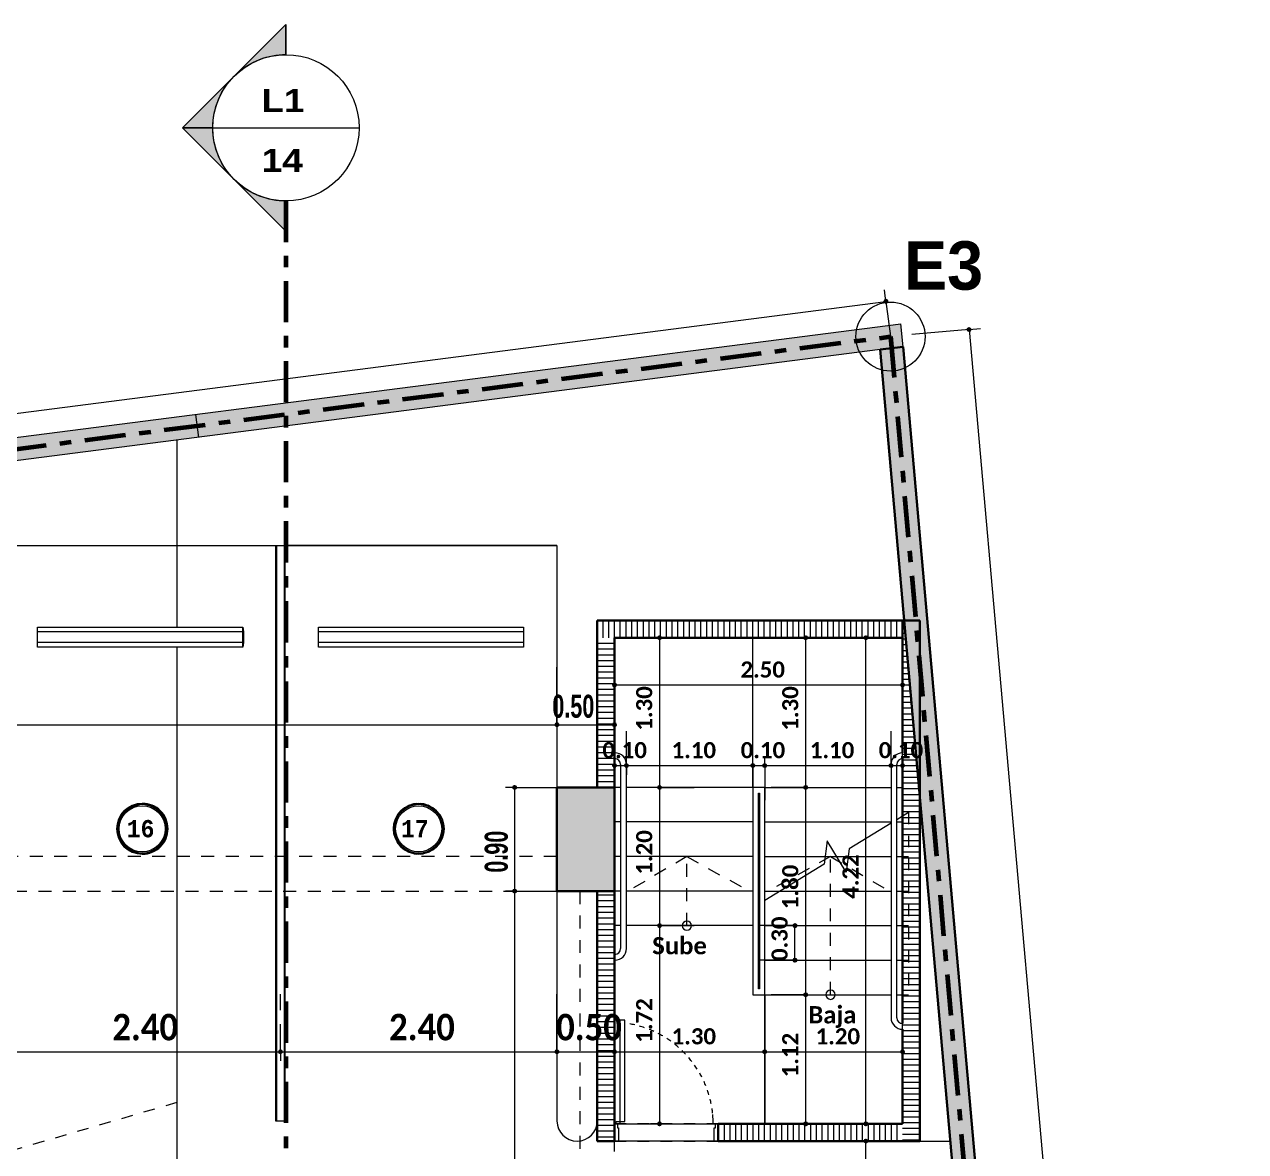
# Model space of a CAD drawing. Header units: metres. Extents: x -144 to 1000, y -717 to 29.
# Drawn here: x 328.67 to 339.27, y -551.54 to -541.75 of the extents above; entities that cross this region are included whole.
import ezdxf

# ---------------------------------------------------------------- set-up
doc = ezdxf.new("R2010")
doc.units = ezdxf.units.M
for name, pattern in [('Basculante', [0.11625, 0.075, -0.04125]), ('basculante modificado', [0.18, 0.1125, -0.0675]), ('Dash Dot 3_16_', [0.595313, 0.357187, -0.119063, 0, -0.119063]), ('Derribado', [0.36, 0.24, -0.12]), ('Trazo', [0.45, 0.225, -0.225])]:
    doc.linetypes.add(name, pattern=pattern)
doc.layers.get('0').update_dxf_attribs({"color": 1})
for name, color, linetype, lineweight in [('A-ANNO-DIMS', 1, 'Continuous', 9), ('A-DETL', 1, 'Continuous', 9), ('A-DETL-GENF', 1, 'Continuous', 9), ('A-DETL-THIN', 1, 'Continuous', 9), ('A-DOOR', 1, 'Continuous', 9), ('A-DOOR-FRAM', 1, 'Continuous', 9), ('A-DOOR-HDLN', 1, 'Trazo', 20), ('A-FLOR', 2, 'Continuous', 9), ('A-WALL', 4, 'Continuous', 9), ('C-PRKG', 2, 'Continuous', 9), ('G-ANNO-SYMB', 1, 'Continuous', 9), ('G-ANNO-TEXT', 2, 'Continuous', 9), ('S-COLS', 7, 'Continuous', 9), ('S-STRS', 1, 'Continuous', 9), ('S-STRS-MBND', 1, 'Basculante', 9)]:
    doc.layers.add(name, color=color, linetype=linetype, lineweight=lineweight)
doc.layers.add('A-WALL-PATT', color=7, linetype='Continuous', lineweight=35, true_color=0x9c9c9c)
doc.styles.add('Arial Black', font='', dxfattribs={"height": 0.15})
doc.styles.add('Britannic Bold_B_1', font='', dxfattribs={"width": 0.7, "height": 0.4})
doc.styles.add('Britannic Bold_B_3', font='', dxfattribs={"width": 0.7})
doc.styles.add('Calibri_B_4', font='calibrib.ttf', dxfattribs={"height": 0.1125})
doc.styles.add('Calibri_B_5', font='calibrib.ttf', dxfattribs={"height": 0.66})
doc.styles.add('Calibri_B_6', font='calibrib.ttf', dxfattribs={"width": 0.9})
doc.styles.add('Courier New_B', font='courbd.ttf', dxfattribs={"height": 0.1125})
doc.styles.get('Arial Black').set_extended_font_data('Arial Black')
doc.styles.get('Britannic Bold_B_1').set_extended_font_data('Britannic Bold', bold=True)
doc.styles.get('Britannic Bold_B_3').set_extended_font_data('Britannic Bold', bold=True)

# ---------------------------------------------------------------- blocks, each defined once
blk = doc.blocks.new('R')
at = {"layer": 'A-ANNO-DIMS', "lineweight": 25, "true_color": 0x0000ff}
h = blk.add_hatch(color=5, dxfattribs=at)
edge = h.paths.add_edge_path()
edge.add_arc((329.924, -481.188), 0.015, 0, 360)
h = blk.add_hatch(color=5, dxfattribs=at)
edge = h.paths.add_edge_path()
edge.add_arc((330.645, -481.433), 0.015, 0, 360)
at = {"layer": 'A-ANNO-DIMS', "lineweight": 25}
h = blk.add_hatch(color=256, dxfattribs=at)
edge = h.paths.add_edge_path()
edge.add_arc((327.959, -484.109), 0.015, 0, 360)
h = blk.add_hatch(color=256, dxfattribs=at)
edge = h.paths.add_edge_path()
edge.add_arc((329.227, -484.109), 0.015, 0, 360)
h = blk.add_hatch(color=256, dxfattribs=at)
edge = h.paths.add_edge_path()
edge.add_arc((329.75, -484.109), 0.015, 0, 360)
h = blk.add_hatch(color=256, dxfattribs=at)
edge = h.paths.add_edge_path()
edge.add_arc((327.568, -484.519), 0.015, 0, 360)
h = blk.add_hatch(color=256, dxfattribs=at)
edge = h.paths.add_edge_path()
edge.add_arc((330.068, -484.519), 0.015, 0, 360)
at = {"layer": 'A-ANNO-DIMS', "lineweight": 25, "true_color": 0x00592d}
h = blk.add_hatch(color=118, dxfattribs=at)
edge = h.paths.add_edge_path()
edge.add_arc((327.068, -484.864), 0.015, 0, 360)
h = blk.add_hatch(color=118, dxfattribs=at)
edge = h.paths.add_edge_path()
edge.add_arc((327.068, -484.864), 0.015, 0, 360)
h = blk.add_hatch(color=118, dxfattribs=at)
edge = h.paths.add_edge_path()
edge.add_arc((327.568, -484.864), 0.015, 0, 360)
at = {"layer": 'A-ANNO-DIMS', "lineweight": 25}
h = blk.add_hatch(color=256, dxfattribs=at)
edge = h.paths.add_edge_path()
edge.add_arc((327.568, -485.219), 0.015, 0, 360)
h = blk.add_hatch(color=256, dxfattribs=at)
edge = h.paths.add_edge_path()
edge.add_arc((327.671, -485.219), 0.015, 0, 360)
h = blk.add_hatch(color=256, dxfattribs=at)
edge = h.paths.add_edge_path()
edge.add_arc((327.671, -485.219), 0.015, 0, 360)
h = blk.add_hatch(color=256, dxfattribs=at)
edge = h.paths.add_edge_path()
edge.add_arc((328.768, -485.219), 0.015, 0, 360)
h = blk.add_hatch(color=256, dxfattribs=at)
edge = h.paths.add_edge_path()
edge.add_arc((328.768, -485.219), 0.015, 0, 360)
h = blk.add_hatch(color=256, dxfattribs=at)
edge = h.paths.add_edge_path()
edge.add_arc((328.871, -485.219), 0.015, 0, 360)
h = blk.add_hatch(color=256, dxfattribs=at)
edge = h.paths.add_edge_path()
edge.add_arc((328.871, -485.219), 0.015, 0, 360)
h = blk.add_hatch(color=256, dxfattribs=at)
edge = h.paths.add_edge_path()
edge.add_arc((329.968, -485.219), 0.015, 0, 360)
h = blk.add_hatch(color=256, dxfattribs=at)
edge = h.paths.add_edge_path()
edge.add_arc((329.968, -485.219), 0.015, 0, 360)
h = blk.add_hatch(color=256, dxfattribs=at)
edge = h.paths.add_edge_path()
edge.add_arc((330.068, -485.219), 0.015, 0, 360)
at = {"layer": 'A-ANNO-DIMS', "lineweight": 25, "true_color": 0x00592d}
h = blk.add_hatch(color=118, dxfattribs=at)
edge = h.paths.add_edge_path()
edge.add_arc((326.701, -485.409), 0.015, 0, 360)
at = {"layer": 'A-ANNO-DIMS', "lineweight": 25}
h = blk.add_hatch(color=256, dxfattribs=at)
edge = h.paths.add_edge_path()
edge.add_arc((327.959, -485.409), 0.015, 0, 360)
h = blk.add_hatch(color=256, dxfattribs=at)
edge = h.paths.add_edge_path()
edge.add_arc((327.959, -485.409), 0.015, 0, 360)
h = blk.add_hatch(color=256, dxfattribs=at)
edge = h.paths.add_edge_path()
edge.add_arc((329.227, -485.409), 0.015, 0, 360)
h = blk.add_hatch(color=256, dxfattribs=at)
edge = h.paths.add_edge_path()
edge.add_arc((329.227, -485.409), 0.015, 0, 360)
at = {"layer": 'A-ANNO-DIMS', "lineweight": 25, "true_color": 0x00592d}
h = blk.add_hatch(color=118, dxfattribs=at)
edge = h.paths.add_edge_path()
edge.add_arc((326.701, -486.309), 0.015, 0, 360)
h = blk.add_hatch(color=118, dxfattribs=at)
edge = h.paths.add_edge_path()
edge.add_arc((326.701, -486.309), 0.015, 0, 360)
at = {"layer": 'A-ANNO-DIMS', "lineweight": 25}
h = blk.add_hatch(color=256, dxfattribs=at)
edge = h.paths.add_edge_path()
edge.add_arc((327.959, -486.609), 0.015, 0, 360)
h = blk.add_hatch(color=256, dxfattribs=at)
edge = h.paths.add_edge_path()
edge.add_arc((327.959, -486.609), 0.015, 0, 360)
h = blk.add_hatch(color=256, dxfattribs=at)
edge = h.paths.add_edge_path()
edge.add_arc((329.134, -486.609), 0.015, 0, 360)
h = blk.add_hatch(color=256, dxfattribs=at)
edge = h.paths.add_edge_path()
edge.add_arc((329.134, -486.909), 0.015, 0, 360)
h = blk.add_hatch(color=256, dxfattribs=at)
edge = h.paths.add_edge_path()
edge.add_arc((329.227, -487.209), 0.015, 0, 360)
h = blk.add_hatch(color=256, dxfattribs=at)
edge = h.paths.add_edge_path()
edge.add_arc((329.227, -487.209), 0.015, 0, 360)
at = {"layer": 'A-ANNO-DIMS', "lineweight": 25, "true_color": 0x004080}
h = blk.add_hatch(color=156, dxfattribs=at)
edge = h.paths.add_edge_path()
edge.add_arc((324.668, -487.704), 0.015, 0, 360)
h = blk.add_hatch(color=156, dxfattribs=at)
edge = h.paths.add_edge_path()
edge.add_arc((324.668, -487.704), 0.015, 0, 360)
h = blk.add_hatch(color=156, dxfattribs=at)
edge = h.paths.add_edge_path()
edge.add_arc((327.068, -487.704), 0.015, 0, 360)
h = blk.add_hatch(color=156, dxfattribs=at)
edge = h.paths.add_edge_path()
edge.add_arc((327.068, -487.704), 0.015, 0, 360)
h = blk.add_hatch(color=156, dxfattribs=at)
edge = h.paths.add_edge_path()
edge.add_arc((327.568, -487.704), 0.015, 0, 360)
at = {"layer": 'A-ANNO-DIMS', "lineweight": 25}
h = blk.add_hatch(color=256, dxfattribs=at)
edge = h.paths.add_edge_path()
edge.add_arc((327.568, -487.704), 0.015, 0, 360)
h = blk.add_hatch(color=256, dxfattribs=at)
edge = h.paths.add_edge_path()
edge.add_arc((328.871, -487.704), 0.015, 0, 360)
h = blk.add_hatch(color=256, dxfattribs=at)
edge = h.paths.add_edge_path()
edge.add_arc((328.871, -487.704), 0.015, 0, 360)
h = blk.add_hatch(color=256, dxfattribs=at)
edge = h.paths.add_edge_path()
edge.add_arc((330.068, -487.704), 0.015, 0, 360)
h = blk.add_hatch(color=256, dxfattribs=at)
edge = h.paths.add_edge_path()
edge.add_arc((327.959, -488.33), 0.015, 0, 360)
h = blk.add_hatch(color=256, dxfattribs=at)
edge = h.paths.add_edge_path()
edge.add_arc((329.227, -488.33), 0.015, 0, 360)
h = blk.add_hatch(color=256, dxfattribs=at)
edge = h.paths.add_edge_path()
edge.add_arc((329.75, -488.33), 0.015, 0, 360)
at = {"layer": 'A-ANNO-DIMS', "lineweight": 25, "true_color": 0x004080}
h = blk.add_hatch(color=156, dxfattribs=at)
edge = h.paths.add_edge_path()
edge.add_arc((329.75, -488.48), 0.015, 0, 360)
at = {"layer": 'A-WALL', "true_color": 0x808080}
for points in [[(323.957, -482.369), (330.072, -481.582), (330.054, -481.383), (323.932, -482.17)], [(317.835, -483.157), (323.957, -482.369), (323.932, -482.17), (317.81, -482.958)]]:
    blk.add_hatch(color=8, dxfattribs=at).paths.add_polyline_path(points)
at = {"layer": 'A-WALL-PATT', "true_color": 0x747474}
blk.add_hatch(color=8, dxfattribs=at).paths.add_polyline_path([(330.709, -491.031), (330.908, -491.014), (330.072, -481.582), (329.873, -481.607), (330.645, -490.316)])
at = {"layer": 'G-ANNO-SYMB', "extrusion": (0, 0, -1)}
h = blk.add_hatch(color=256, dxfattribs=at)
edge = h.paths.add_edge_path()
edge.add_arc((-324.716, -479.681), 0.636, 47.9216, 90)
edge.add_line((-324.716, -479.045), (-324.716, -478.783))
edge.add_line((-324.716, -478.783), (-324.29, -479.209))
h = blk.add_hatch(color=256, dxfattribs=at)
edge = h.paths.add_edge_path()
edge.add_line((-324.267, -479.232), (-323.818, -479.681))
edge.add_line((-323.818, -479.681), (-324.081, -479.681))
edge.add_arc((-324.716, -479.681), 0.635, 0, 45)
h = blk.add_hatch(color=256, dxfattribs=at)
edge = h.paths.add_edge_path()
edge.add_arc((-324.716, -479.681), 0.635, -45, 0)
edge.add_line((-324.081, -479.681), (-323.818, -479.681))
edge.add_line((-323.818, -479.681), (-324.267, -480.13))
h = blk.add_hatch(color=256, dxfattribs=at)
edge = h.paths.add_edge_path()
edge.add_line((-324.29, -480.153), (-324.716, -480.579))
edge.add_line((-324.716, -480.579), (-324.716, -480.317))
edge.add_arc((-324.716, -479.681), 0.636, -90, -47.9216)
at = {"layer": 'S-COLS', "true_color": 0x5b5b5b}
h = blk.add_hatch(color=251, dxfattribs=at)
h.paths.add_polyline_path([(327.568, -505.159), (327.568, -504.259), (327.068, -504.259), (327.068, -505.159)])
h.paths.add_polyline_path([(327.168, -497.459), (327.568, -497.458), (327.568, -496.759), (327.168, -496.759), (327.168, -497.458)])
h.paths.add_polyline_path([(313.168, -497.459), (313.371, -497.458), (313.371, -494.309), (313.168, -494.309), (313.168, -497.459)])
h.paths.add_polyline_path([(309.768, -497.459), (309.768, -496.759), (309.268, -496.759), (309.268, -497.459)])
h.paths.add_polyline_path([(309.768, -495.009), (309.768, -494.308), (309.268, -494.308), (309.268, -495.009)])
h.paths.add_polyline_path([(327.168, -495.009), (327.568, -495.009), (327.568, -494.308), (327.168, -494.308)])
h.paths.add_polyline_path([(327.568, -486.309), (327.568, -485.409), (327.068, -485.409), (327.068, -486.309), (327.498, -486.309)])
h.paths.add_polyline_path([(317.468, -486.309), (317.468, -485.409), (316.968, -485.409), (316.968, -486.309), (317.33, -486.309)])
h.paths.add_polyline_path([(310.368, -485.709), (310.368, -485.209), (309.468, -485.209), (309.468, -485.709)])
at = {"layer": 'A-ANNO-DIMS', "color": 5, "true_color": 0x0000ff}
for p, q in [((329.924, -481.188), (329.911, -481.089)), ((308.448, -483.952), (329.924, -481.188)), ((329.924, -481.188), (329.988, -481.684)), ((330.645, -481.433), (330.147, -481.477)), ((330.645, -481.433), (330.744, -481.424)), ((330.645, -481.433), (333.045, -508.507))]:
    blk.add_line(p, q, dxfattribs=at)
at = {"layer": 'A-ANNO-DIMS'}
for p, q in [((327.959, -484.109), (327.879, -484.109)), ((327.959, -484.109), (327.959, -485.409)), ((327.959, -484.109), (328.259, -484.109)), ((329.227, -484.109), (328.927, -484.109)), ((329.227, -485.409), (329.227, -484.109)), ((329.227, -484.109), (329.307, -484.109)), ((329.75, -484.109), (329.45, -484.109)), ((329.75, -488.33), (329.75, -484.109)), ((329.75, -484.109), (329.83, -484.109)), ((327.568, -484.519), (327.568, -484.219)), ((330.068, -484.519), (330.068, -484.219)), ((327.568, -484.519), (330.068, -484.519)), ((327.568, -484.519), (327.568, -484.599)), ((330.068, -484.519), (330.068, -484.599)), ((327.568, -485.219), (327.568, -484.919)), ((327.671, -485.219), (327.671, -484.919)), ((327.671, -485.219), (327.671, -484.919)), ((329.968, -485.219), (329.968, -484.919)), ((329.968, -485.219), (329.968, -484.919)), ((330.068, -485.219), (330.068, -484.919)), ((327.568, -485.219), (327.671, -485.219)), ((327.568, -485.219), (327.568, -485.299)), ((327.671, -485.219), (327.671, -485.299)), ((327.671, -485.219), (328.768, -485.219)), ((327.671, -485.219), (327.671, -485.299)), ((328.768, -485.219), (328.768, -485.139)), ((328.768, -485.219), (328.768, -485.139)), ((328.768, -485.219), (328.768, -485.519)), ((328.768, -485.219), (328.871, -485.219)), ((328.768, -485.219), (328.768, -485.519)), ((328.871, -485.219), (328.871, -485.139)), ((328.871, -485.219), (328.871, -485.139)), ((328.871, -485.219), (328.871, -485.519)), ((328.871, -485.219), (329.968, -485.219)), ((328.871, -485.219), (328.871, -485.519)), ((329.968, -485.219), (329.968, -485.299)), ((329.968, -485.219), (330.068, -485.219)), ((329.968, -485.219), (329.968, -485.299)), ((330.068, -485.219), (330.068, -485.299)), ((327.959, -485.409), (327.879, -485.409)), ((327.959, -485.409), (327.879, -485.409)), ((327.959, -485.409), (328.259, -485.409)), ((327.959, -485.409), (327.959, -486.609)), ((327.959, -485.409), (328.259, -485.409)), ((329.227, -485.409), (328.927, -485.409)), ((329.227, -485.409), (328.927, -485.409)), ((329.227, -487.209), (329.227, -485.409)), ((329.227, -485.409), (329.307, -485.409)), ((329.227, -485.409), (329.307, -485.409)), ((327.959, -486.609), (327.879, -486.609)), ((327.959, -486.609), (327.879, -486.609)), ((327.959, -486.609), (328.259, -486.609)), ((327.959, -486.609), (327.959, -488.33)), ((327.959, -486.609), (328.259, -486.609)), ((329.134, -486.609), (328.834, -486.609)), ((329.134, -486.909), (329.134, -486.609)), ((329.134, -486.609), (329.214, -486.609)), ((329.134, -486.909), (328.834, -486.909)), ((329.134, -486.909), (329.214, -486.909)), ((329.227, -487.209), (328.927, -487.209)), ((329.227, -487.209), (328.927, -487.209)), ((329.227, -488.33), (329.227, -487.209)), ((329.227, -487.209), (329.307, -487.209)), ((329.227, -487.209), (329.307, -487.209)), ((327.568, -487.704), (327.568, -487.404)), ((328.871, -487.704), (328.871, -487.404)), ((328.871, -487.704), (328.871, -487.404)), ((330.068, -487.704), (330.068, -487.404)), ((327.568, -487.704), (328.871, -487.704)), ((327.568, -487.704), (327.568, -487.784)), ((328.871, -487.704), (328.871, -487.784)), ((328.871, -487.704), (330.068, -487.704)), ((328.871, -487.704), (328.871, -487.784)), ((330.068, -487.704), (330.068, -487.784)), ((327.959, -488.33), (327.879, -488.33)), ((327.959, -488.33), (328.259, -488.33)), ((329.227, -488.33), (328.927, -488.33)), ((329.227, -488.33), (329.307, -488.33)), ((329.75, -488.33), (329.45, -488.33)), ((329.75, -488.33), (329.83, -488.33))]:
    blk.add_line(p, q, dxfattribs=at)
at = {"layer": 'A-ANNO-DIMS', "color": 118, "true_color": 0x00592d}
for p, q in [((327.068, -484.864), (327.068, -484.364)), ((327.068, -484.864), (327.068, -484.364)), ((327.568, -484.864), (327.568, -484.784)), ((317.468, -484.864), (327.068, -484.864)), ((327.068, -484.864), (327.068, -484.944)), ((327.068, -484.864), (327.568, -484.864)), ((327.068, -484.864), (327.068, -484.944)), ((327.568, -484.864), (327.568, -485.364)), ((326.701, -485.409), (326.621, -485.409)), ((326.701, -485.409), (326.701, -486.309)), ((326.701, -485.409), (327.201, -485.409)), ((326.701, -486.309), (326.621, -486.309)), ((326.701, -486.309), (326.621, -486.309)), ((326.701, -486.309), (327.201, -486.309)), ((326.701, -486.309), (326.701, -494.308)), ((326.701, -486.309), (327.201, -486.309))]:
    blk.add_line(p, q, dxfattribs=at)
at = {"layer": 'A-ANNO-DIMS', "color": 156, "linetype": 'Derribado', "true_color": 0x004080}
blk.add_line((324.668, -487.704), (324.668, -487.204), dxfattribs=at)
blk.add_line((324.668, -487.704), (324.668, -487.204), dxfattribs=at)
at = {"layer": 'A-ANNO-DIMS', "color": 156, "true_color": 0x004080}
for p, q in [((327.068, -487.704), (327.068, -487.204)), ((327.068, -487.704), (327.068, -487.204)), ((327.568, -487.704), (327.568, -487.204)), ((322.265, -487.704), (324.668, -487.704)), ((324.668, -487.704), (324.668, -487.784)), ((324.668, -487.704), (327.068, -487.704)), ((324.668, -487.704), (324.668, -487.784)), ((327.068, -487.704), (327.068, -487.784)), ((327.068, -487.704), (327.568, -487.704)), ((327.068, -487.704), (327.068, -487.784)), ((327.568, -487.704), (327.568, -487.784)), ((329.75, -488.48), (329.25, -488.48)), ((329.75, -494.308), (329.75, -488.48)), ((329.75, -488.48), (329.83, -488.48))]:
    blk.add_line(p, q, dxfattribs=at)
at = {"layer": 'A-ANNO-DIMS', "color": 5, "lineweight": 25, "true_color": 0x0000ff}
for centre in [(329.924, -481.188), (330.645, -481.433)]:
    blk.add_circle(centre, 0.015, dxfattribs=at)
at = {"layer": 'A-ANNO-DIMS', "lineweight": 25}
for centre in [(327.959, -484.109), (329.227, -484.109), (329.75, -484.109), (327.568, -484.519), (330.068, -484.519), (327.568, -485.219), (327.671, -485.219), (327.671, -485.219), (328.768, -485.219), (328.768, -485.219), (328.871, -485.219), (328.871, -485.219), (329.968, -485.219), (329.968, -485.219), (330.068, -485.219), (327.959, -485.409), (327.959, -485.409), (329.227, -485.409), (329.227, -485.409), (327.959, -486.609), (327.959, -486.609), (329.134, -486.609), (329.134, -486.909), (329.227, -487.209), (329.227, -487.209), (327.568, -487.704), (328.871, -487.704), (328.871, -487.704), (330.068, -487.704), (327.959, -488.33), (329.227, -488.33), (329.75, -488.33)]:
    blk.add_circle(centre, 0.015, dxfattribs=at)
at = {"layer": 'A-ANNO-DIMS', "color": 118, "lineweight": 25, "true_color": 0x00592d}
for centre in [(327.068, -484.864), (327.068, -484.864), (327.568, -484.864), (326.701, -485.409), (326.701, -486.309), (326.701, -486.309)]:
    blk.add_circle(centre, 0.015, dxfattribs=at)
at = {"layer": 'A-ANNO-DIMS', "color": 156, "lineweight": 25, "true_color": 0x004080}
for centre in [(324.668, -487.704), (324.668, -487.704), (327.068, -487.704), (327.068, -487.704), (327.568, -487.704), (329.75, -488.48)]:
    blk.add_circle(centre, 0.015, dxfattribs=at)
at = {"layer": 'A-DETL', "color": 7, "linetype": 'Dash Dot 3_16_', "lineweight": 70}
for p, q in [((308.488, -484.257), (329.963, -481.494)), ((329.963, -481.494), (332.364, -508.567))]:
    blk.add_line(p, q, dxfattribs=at)
at = {"layer": 'A-DETL', "color": 7, "linetype": 'basculante modificado'}
for p, q in [((327.068, -486.009), (317.468, -486.009)), ((328.196, -486.009), (327.686, -486.309)), ((328.196, -486.609), (328.196, -486.009)), ((328.196, -486.009), (328.736, -486.309)), ((329.443, -486.009), (328.903, -486.309)), ((329.443, -487.209), (329.443, -486.009)), ((329.443, -486.009), (329.953, -486.309)), ((317.468, -486.309), (327.068, -486.309)), ((327.268, -486.309), (327.268, -494.308)), ((327.568, -494.308), (327.568, -486.309))]:
    blk.add_line(p, q, dxfattribs=at)
at = {"layer": 'A-DETL', "color": 9, "linetype": 'Basculante', "true_color": 0xc0c0c0}
blk.add_line((323.768, -488.146), (313.117, -491.248), dxfattribs=at)
at = {"layer": 'A-DETL-GENF', "linetype": 'Basculante'}
for p, q in [((327.568, -488.33), (327.568, -488.48)), ((328.468, -488.33), (327.568, -488.33)), ((328.468, -488.48), (328.468, -488.33)), ((327.568, -488.48), (328.468, -488.48))]:
    blk.add_line(p, q, dxfattribs=at)
at = {"layer": 'A-DETL-THIN'}
for p, q in [((329.873, -481.607), (316.662, -483.308)), ((330.082, -483.959), (329.873, -481.607)), ((317.468, -483.308), (327.068, -483.308)), ((327.068, -483.308), (327.068, -485.409)), ((327.418, -485.409), (327.418, -483.959)), ((327.418, -483.959), (330.082, -483.959)), ((327.571, -485.109), (327.571, -485.159)), ((330.068, -485.159), (330.068, -485.109)), ((327.621, -485.209), (327.621, -486.809)), ((327.671, -486.809), (327.671, -485.209)), ((329.968, -485.209), (329.968, -487.409)), ((330.018, -487.409), (330.018, -485.209)), ((327.068, -485.409), (327.418, -485.409)), ((328.871, -485.409), (328.768, -485.409)), ((328.768, -485.409), (328.768, -487.209)), ((328.871, -487.209), (328.871, -485.409)), ((328.817, -487.159), (328.817, -485.459)), ((328.817, -485.459), (328.826, -485.459)), ((328.826, -485.459), (328.826, -487.159)), ((330.218, -485.495), (330.218, -488.48)), ((330.483, -488.48), (330.218, -485.495)), ((327.418, -486.309), (327.068, -486.309)), ((327.068, -486.309), (327.068, -488.305)), ((327.418, -488.305), (327.418, -486.309)), ((327.571, -486.859), (327.571, -486.909)), ((328.768, -487.209), (328.871, -487.209)), ((328.826, -487.159), (328.817, -487.159)), ((330.068, -487.509), (330.068, -487.459)), ((330.218, -488.48), (330.483, -488.48))]:
    blk.add_line(p, q, dxfattribs=at)
blk.add_circle((329.963, -481.494), 0.3, dxfattribs=at)
for centre, radius, start, end in [((327.571, -485.209), 0.1, 0, 90), ((330.068, -485.209), 0.1, 90, 180), ((327.571, -485.209), 0.05, 0, 90), ((330.068, -485.209), 0.05, 90, 180), ((328.196, -486.609), 0.04, 0, 180), ((328.196, -486.609), 0.04, 180, 0), ((327.571, -486.809), 0.05, 270, 0), ((327.571, -486.809), 0.1, 270, 0), ((329.443, -487.209), 0.04, 90, 270), ((329.443, -487.209), 0.04, 270, 90), ((330.068, -487.409), 0.1, 180, 270), ((330.068, -487.409), 0.05, 180, 270), ((327.243, -488.305), 0.175, 180, 0)]:
    blk.add_arc(centre, radius, start, end, dxfattribs=at)
at = {"layer": 'A-DOOR', "lineweight": 15}
for p, q in [((327.658, -487.43), (327.618, -487.43)), ((327.618, -488.32), (327.618, -487.43)), ((327.658, -488.31), (327.658, -487.43)), ((327.568, -488.32), (327.583, -488.32)), ((327.583, -488.31), (327.658, -488.31)), ((327.583, -488.32), (327.583, -488.31))]:
    blk.add_line(p, q, dxfattribs=at)
at = {"layer": 'A-DOOR'}
blk.add_line((327.568, -488.33), (327.568, -488.48), dxfattribs=at)
for start, end in [(76.8489, 79.7418), (76.8489, 79.7418), (71.1143, 74.1684), (65.4451, 68.2717), (59.8378, 62.634), (54.2878, 57.0559), (48.7903, 51.5328), (43.3395, 46.0594), (37.9295, 40.6298), (32.5538, 35.2378), (27.2056, 29.8767), (21.8777, 24.5395), (16.5629, 19.2191), (11.2538, 13.9081), (5.9429, 8.5991), (0, 5.1398)]:
    blk.add_arc((327.543, -488.329), 0.881, start, end, dxfattribs=at)
at = {"layer": 'A-DOOR-FRAM'}
for p, q in [((327.568, -488.33), (327.593, -488.33)), ((327.593, -488.33), (327.593, -488.365)), ((327.593, -488.365), (327.603, -488.365)), ((327.603, -488.365), (327.603, -488.48)), ((328.433, -488.365), (328.443, -488.365)), ((328.433, -488.48), (328.433, -488.365)), ((328.443, -488.33), (328.468, -488.33)), ((328.443, -488.365), (328.443, -488.33)), ((327.603, -488.48), (327.568, -488.48)), ((328.468, -488.48), (328.433, -488.48))]:
    blk.add_line(p, q, dxfattribs=at)
at = {"layer": 'A-DOOR-HDLN'}
blk.add_line((328.468, -488.48), (328.468, -488.33), dxfattribs=at)
at = {"layer": 'A-FLOR'}
for p, q in [((323.768, -482.393), (323.768, -484.016)), ((323.768, -484.191), (323.768, -494.308)), ((328.826, -486.609), (328.817, -486.609)), ((328.871, -488.33), (328.871, -487.209))]:
    blk.add_line(p, q, dxfattribs=at)
at = {"layer": 'A-WALL'}
for p, q in [((317.81, -482.958), (330.054, -481.383)), ((330.072, -481.582), (330.054, -481.383)), ((329.873, -481.607), (317.835, -483.157)), ((323.932, -482.17), (323.957, -482.369)), ((327.593, -488.33), (328.443, -488.33)), ((328.433, -488.48), (327.603, -488.48))]:
    blk.add_line(p, q, dxfattribs=at)
at = {"layer": 'A-WALL', "lineweight": 35}
for p, q in [((330.072, -481.582), (329.873, -481.607)), ((330.709, -491.031), (329.873, -481.607)), ((330.072, -481.582), (330.908, -491.014)), ((330.218, -483.959), (327.418, -483.959)), ((327.418, -483.959), (327.418, -485.409)), ((330.068, -483.959), (330.068, -485.109)), ((330.218, -483.959), (330.218, -488.48)), ((330.068, -484.109), (327.568, -484.109)), ((327.568, -484.109), (327.568, -485.409)), ((330.068, -487.459), (330.068, -485.159)), ((327.418, -485.409), (327.568, -485.409)), ((327.418, -488.48), (327.418, -486.309)), ((327.418, -486.309), (327.568, -486.309)), ((327.568, -486.309), (327.568, -488.48)), ((330.068, -488.33), (330.068, -487.509)), ((328.468, -488.48), (328.468, -488.33)), ((330.068, -488.33), (328.468, -488.33)), ((327.418, -488.48), (327.568, -488.48)), ((328.468, -488.48), (330.218, -488.48))]:
    blk.add_line(p, q, dxfattribs=at)
at = {"layer": 'A-WALL-PATT', "color": 8, "lineweight": 5, "true_color": 0x727272}
for p, q in [((327.418, -484.109), (327.418, -483.959)), ((327.468, -484.109), (327.468, -483.959)), ((327.518, -484.109), (327.518, -483.959)), ((327.568, -484.109), (327.568, -483.959)), ((327.618, -484.109), (327.618, -483.959)), ((327.668, -484.109), (327.668, -483.959)), ((327.718, -484.109), (327.718, -483.959)), ((327.768, -484.109), (327.768, -483.959)), ((327.818, -484.109), (327.818, -483.959)), ((327.868, -484.109), (327.868, -483.959)), ((327.918, -484.109), (327.918, -483.959)), ((327.968, -484.109), (327.968, -483.959)), ((328.018, -484.109), (328.018, -483.959)), ((328.068, -484.109), (328.068, -483.959)), ((328.118, -484.109), (328.118, -483.959)), ((328.168, -484.109), (328.168, -483.959)), ((328.218, -484.109), (328.218, -483.959)), ((328.268, -484.109), (328.268, -483.959)), ((328.318, -484.109), (328.318, -483.959)), ((328.368, -484.109), (328.368, -483.959)), ((328.418, -484.109), (328.418, -483.959)), ((328.468, -484.109), (328.468, -483.959)), ((328.518, -484.109), (328.518, -483.959)), ((328.568, -484.109), (328.568, -483.959)), ((328.618, -484.109), (328.618, -483.959)), ((328.668, -484.109), (328.668, -483.959)), ((328.718, -484.109), (328.718, -483.959)), ((328.768, -484.109), (328.768, -483.959)), ((328.818, -484.109), (328.818, -483.959)), ((328.868, -484.109), (328.868, -483.959)), ((328.918, -484.109), (328.918, -483.959)), ((328.968, -484.109), (328.968, -483.959)), ((329.018, -484.109), (329.018, -483.959)), ((329.068, -484.109), (329.068, -483.959)), ((329.118, -484.109), (329.118, -483.959)), ((329.168, -484.109), (329.168, -483.959)), ((329.218, -484.109), (329.218, -483.959)), ((329.268, -484.109), (329.268, -483.959)), ((329.318, -484.109), (329.318, -483.959)), ((329.368, -484.109), (329.368, -483.959)), ((329.418, -484.109), (329.418, -483.959)), ((329.468, -484.109), (329.468, -483.959)), ((329.518, -484.109), (329.518, -483.959)), ((329.568, -484.109), (329.568, -483.959)), ((329.618, -484.109), (329.618, -483.959)), ((329.668, -484.109), (329.668, -483.959)), ((329.718, -484.109), (329.718, -483.959)), ((329.768, -484.109), (329.768, -483.959)), ((329.818, -484.109), (329.818, -483.959)), ((329.868, -484.109), (329.868, -483.959)), ((329.918, -484.109), (329.918, -483.959)), ((329.968, -484.109), (329.968, -483.959)), ((330.018, -484.109), (330.018, -483.959)), ((330.068, -483.969), (330.083, -483.969)), ((330.068, -484.019), (330.087, -484.019)), ((327.568, -484.159), (327.418, -484.159)), ((330.068, -484.069), (330.092, -484.069)), ((330.068, -484.119), (330.096, -484.119)), ((327.568, -484.209), (327.418, -484.209)), ((327.568, -484.259), (327.418, -484.259)), ((330.068, -484.169), (330.1, -484.169)), ((330.068, -484.219), (330.105, -484.219)), ((330.068, -484.269), (330.109, -484.269)), ((327.568, -484.309), (327.418, -484.309)), ((327.568, -484.359), (327.418, -484.359)), ((330.068, -484.319), (330.114, -484.319)), ((330.068, -484.369), (330.118, -484.369)), ((327.568, -484.409), (327.418, -484.409)), ((327.568, -484.459), (327.418, -484.459)), ((330.068, -484.419), (330.123, -484.419)), ((330.068, -484.469), (330.127, -484.469)), ((327.568, -484.509), (327.418, -484.509)), ((327.568, -484.559), (327.418, -484.559)), ((330.068, -484.519), (330.131, -484.519)), ((330.068, -484.569), (330.136, -484.569)), ((327.568, -484.609), (327.418, -484.609)), ((327.568, -484.659), (327.418, -484.659)), ((330.068, -484.619), (330.14, -484.619)), ((330.068, -484.669), (330.145, -484.669)), ((327.568, -484.709), (327.418, -484.709)), ((327.568, -484.759), (327.418, -484.759)), ((330.068, -484.719), (330.149, -484.719)), ((330.068, -484.769), (330.154, -484.769)), ((327.568, -484.809), (327.418, -484.809)), ((327.568, -484.859), (327.418, -484.859)), ((327.568, -484.909), (327.418, -484.909)), ((330.068, -484.819), (330.158, -484.819)), ((330.068, -484.869), (330.163, -484.869)), ((327.568, -484.959), (327.418, -484.959)), ((327.568, -485.009), (327.418, -485.009)), ((330.068, -484.919), (330.167, -484.919)), ((330.068, -484.969), (330.171, -484.969)), ((327.568, -485.059), (327.418, -485.059)), ((327.568, -485.109), (327.418, -485.109)), ((330.068, -485.019), (330.176, -485.019)), ((330.068, -485.069), (330.18, -485.069)), ((330.068, -485.119), (330.185, -485.119)), ((327.568, -485.159), (327.418, -485.159)), ((327.568, -485.209), (327.418, -485.209)), ((330.068, -485.169), (330.189, -485.169)), ((330.068, -485.219), (330.194, -485.219)), ((327.568, -485.259), (327.418, -485.259)), ((327.568, -485.309), (327.418, -485.309)), ((330.068, -485.269), (330.198, -485.269)), ((330.068, -485.319), (330.202, -485.319)), ((327.568, -485.359), (327.418, -485.359)), ((327.568, -485.409), (327.418, -485.409)), ((330.068, -485.369), (330.207, -485.369)), ((330.068, -485.419), (330.211, -485.419)), ((330.068, -485.469), (330.216, -485.469)), ((330.068, -485.519), (330.218, -485.519)), ((330.068, -485.569), (330.218, -485.569)), ((330.068, -485.619), (330.218, -485.619)), ((330.068, -485.669), (330.218, -485.669)), ((330.068, -485.719), (330.218, -485.719)), ((330.068, -485.769), (330.218, -485.769)), ((330.068, -485.819), (330.218, -485.819)), ((330.068, -485.869), (330.218, -485.869)), ((330.068, -485.919), (330.218, -485.919)), ((330.068, -485.969), (330.218, -485.969)), ((330.068, -486.019), (330.218, -486.019)), ((330.068, -486.069), (330.218, -486.069)), ((330.068, -486.119), (330.218, -486.119)), ((330.068, -486.169), (330.218, -486.169)), ((330.068, -486.219), (330.218, -486.219)), ((330.068, -486.269), (330.218, -486.269)), ((327.568, -486.345), (327.418, -486.345)), ((327.568, -486.395), (327.418, -486.395)), ((330.068, -486.319), (330.218, -486.319)), ((330.068, -486.369), (330.218, -486.369)), ((327.568, -486.445), (327.418, -486.445)), ((327.568, -486.495), (327.418, -486.495)), ((330.068, -486.419), (330.218, -486.419)), ((330.068, -486.469), (330.218, -486.469)), ((327.568, -486.545), (327.418, -486.545)), ((327.568, -486.595), (327.418, -486.595)), ((330.068, -486.519), (330.218, -486.519)), ((330.068, -486.569), (330.218, -486.569)), ((327.568, -486.645), (327.418, -486.645)), ((327.568, -486.695), (327.418, -486.695)), ((330.068, -486.619), (330.218, -486.619)), ((330.068, -486.669), (330.218, -486.669)), ((327.568, -486.745), (327.418, -486.745)), ((327.568, -486.795), (327.418, -486.795)), ((330.068, -486.719), (330.218, -486.719)), ((330.068, -486.769), (330.218, -486.769)), ((327.568, -486.845), (327.418, -486.845)), ((327.568, -486.895), (327.418, -486.895)), ((330.068, -486.819), (330.218, -486.819)), ((330.068, -486.869), (330.218, -486.869)), ((330.068, -486.919), (330.218, -486.919)), ((327.568, -486.945), (327.418, -486.945)), ((327.568, -486.995), (327.418, -486.995)), ((330.068, -486.969), (330.218, -486.969)), ((330.068, -487.019), (330.218, -487.019)), ((327.568, -487.045), (327.418, -487.045)), ((327.568, -487.095), (327.418, -487.095)), ((330.068, -487.069), (330.218, -487.069)), ((330.068, -487.119), (330.218, -487.119)), ((327.568, -487.145), (327.418, -487.145)), ((327.568, -487.195), (327.418, -487.195)), ((330.068, -487.169), (330.218, -487.169)), ((330.068, -487.219), (330.218, -487.219)), ((327.568, -487.245), (327.418, -487.245)), ((327.568, -487.295), (327.418, -487.295)), ((327.568, -487.345), (327.418, -487.345)), ((330.068, -487.269), (330.218, -487.269)), ((330.068, -487.319), (330.218, -487.319)), ((327.568, -487.395), (327.418, -487.395)), ((327.568, -487.445), (327.418, -487.445)), ((330.068, -487.369), (330.218, -487.369)), ((330.068, -487.419), (330.218, -487.419)), ((327.568, -487.495), (327.418, -487.495)), ((327.568, -487.545), (327.418, -487.545)), ((330.068, -487.469), (330.218, -487.469)), ((330.068, -487.519), (330.218, -487.519)), ((327.568, -487.595), (327.418, -487.595)), ((327.568, -487.645), (327.418, -487.645)), ((330.068, -487.569), (330.218, -487.569)), ((330.068, -487.619), (330.218, -487.619)), ((327.568, -487.695), (327.418, -487.695)), ((327.568, -487.745), (327.418, -487.745)), ((330.068, -487.669), (330.218, -487.669)), ((330.068, -487.719), (330.218, -487.719)), ((330.068, -487.769), (330.218, -487.769)), ((327.568, -487.795), (327.418, -487.795)), ((327.568, -487.845), (327.418, -487.845)), ((330.068, -487.819), (330.218, -487.819)), ((330.068, -487.869), (330.218, -487.869)), ((327.568, -487.895), (327.418, -487.895)), ((327.568, -487.945), (327.418, -487.945)), ((330.068, -487.919), (330.218, -487.919)), ((330.068, -487.969), (330.218, -487.969)), ((327.568, -487.995), (327.418, -487.995)), ((327.568, -488.045), (327.418, -488.045)), ((330.068, -488.019), (330.218, -488.019)), ((330.068, -488.069), (330.218, -488.069)), ((327.568, -488.095), (327.418, -488.095)), ((327.568, -488.145), (327.418, -488.145)), ((327.568, -488.195), (327.418, -488.195)), ((330.068, -488.119), (330.218, -488.119)), ((330.068, -488.169), (330.218, -488.169)), ((327.568, -488.245), (327.418, -488.245)), ((327.568, -488.295), (327.418, -488.295)), ((330.068, -488.219), (330.218, -488.219)), ((330.068, -488.269), (330.218, -488.269)), ((327.568, -488.345), (327.418, -488.345)), ((327.568, -488.395), (327.418, -488.395)), ((328.468, -488.33), (328.468, -488.48)), ((328.518, -488.33), (328.518, -488.48)), ((328.568, -488.33), (328.568, -488.48)), ((328.618, -488.33), (328.618, -488.48)), ((328.668, -488.33), (328.668, -488.48)), ((328.718, -488.33), (328.718, -488.48)), ((328.768, -488.33), (328.768, -488.48)), ((328.818, -488.33), (328.818, -488.48)), ((328.868, -488.33), (328.868, -488.48)), ((328.918, -488.33), (328.918, -488.48)), ((328.968, -488.33), (328.968, -488.48)), ((329.018, -488.33), (329.018, -488.48)), ((329.068, -488.33), (329.068, -488.48)), ((329.118, -488.33), (329.118, -488.48)), ((329.168, -488.33), (329.168, -488.48)), ((329.218, -488.33), (329.218, -488.48)), ((329.268, -488.33), (329.268, -488.48)), ((329.318, -488.33), (329.318, -488.48)), ((329.368, -488.33), (329.368, -488.48)), ((329.418, -488.33), (329.418, -488.48)), ((329.468, -488.33), (329.468, -488.48)), ((329.518, -488.33), (329.518, -488.48)), ((329.568, -488.33), (329.568, -488.48)), ((329.618, -488.33), (329.618, -488.48)), ((329.668, -488.33), (329.668, -488.48)), ((329.718, -488.33), (329.718, -488.48)), ((329.768, -488.33), (329.768, -488.48)), ((329.818, -488.33), (329.818, -488.48)), ((329.868, -488.33), (329.868, -488.48)), ((329.918, -488.33), (329.918, -488.48)), ((329.968, -488.33), (329.968, -488.48)), ((330.018, -488.33), (330.018, -488.48)), ((330.068, -488.319), (330.218, -488.319)), ((330.068, -488.369), (330.218, -488.369)), ((327.568, -488.445), (327.418, -488.445)), ((330.068, -488.419), (330.218, -488.419)), ((330.068, -488.469), (330.218, -488.469))]:
    blk.add_line(p, q, dxfattribs=at)
at = {"layer": 'C-PRKG', "lineweight": 15}
for p, q in [((322.296, -483.308), (324.629, -483.308)), ((322.296, -483.308), (324.629, -483.308)), ((327.068, -483.308), (324.707, -483.308)), ((327.068, -483.308), (324.707, -483.308))]:
    blk.add_line(p, q, dxfattribs=at)
at = {"layer": 'C-PRKG'}
for p, q in [((324.629, -483.308), (324.703, -483.308)), ((324.629, -488.308), (324.629, -483.308)), ((324.633, -483.308), (324.707, -483.308)), ((324.633, -483.308), (324.633, -488.308)), ((324.703, -488.308), (324.703, -483.308)), ((324.707, -483.308), (324.707, -488.308)), ((324.707, -483.308), (324.707, -488.308)), ((327.068, -483.308), (327.068, -485.409)), ((327.068, -483.308), (327.068, -485.409)), ((322.558, -484.059), (322.558, -484.016)), ((322.558, -484.016), (324.338, -484.016)), ((322.558, -484.149), (322.558, -484.059)), ((324.338, -484.059), (322.558, -484.059)), ((324.338, -484.016), (324.341, -484.016)), ((324.338, -484.016), (324.338, -484.059)), ((324.347, -484.059), (324.338, -484.059)), ((324.338, -484.059), (324.338, -484.149)), ((324.341, -484.016), (324.347, -484.059)), ((324.347, -484.059), (324.347, -484.149)), ((324.999, -484.059), (324.999, -484.016)), ((324.999, -484.016), (326.779, -484.016)), ((324.999, -484.149), (324.999, -484.059)), ((326.779, -484.059), (324.999, -484.059)), ((326.779, -484.016), (326.779, -484.059)), ((326.779, -484.059), (326.779, -484.149)), ((322.558, -484.191), (322.558, -484.149)), ((324.338, -484.149), (322.558, -484.149)), ((324.347, -484.149), (324.338, -484.149)), ((324.338, -484.149), (324.338, -484.191)), ((324.347, -484.149), (324.341, -484.191)), ((324.999, -484.191), (324.999, -484.149)), ((326.779, -484.149), (324.999, -484.149)), ((326.779, -484.149), (326.779, -484.191)), ((324.338, -484.191), (322.558, -484.191)), ((324.341, -484.191), (324.338, -484.191)), ((326.779, -484.191), (324.999, -484.191)), ((323.474, -485.548), (323.474, -485.548)), ((323.474, -485.988), (323.474, -485.988)), ((327.068, -486.309), (327.068, -488.308)), ((327.068, -486.309), (327.068, -488.308)), ((324.703, -488.308), (324.629, -488.308)), ((324.707, -488.308), (324.633, -488.308))]:
    blk.add_line(p, q, dxfattribs=at)
at = {"layer": 'C-PRKG', "lineweight": 15}
for centre in [(323.468, -485.768), (325.868, -485.768)]:
    blk.add_circle(centre, 0.22, dxfattribs=at)
at = {"layer": 'C-PRKG', "color": 252, "true_color": 0x959595}
for centre in [(323.468, -485.768), (325.868, -485.768), (325.868, -485.768)]:
    blk.add_circle(centre, 0.2, dxfattribs=at)
at = {"layer": 'C-PRKG'}
for centre, radius, start, end in [((323.468, -485.768), 0.22, 0, 180), ((323.468, -485.768), 0.21, 0, 180), ((325.868, -485.768), 0.22, 0, 180), ((325.868, -485.768), 0.21, 0, 180), ((323.468, -485.768), 0.22, 180, 0), ((323.468, -485.768), 0.21, 180, 0), ((325.868, -485.768), 0.22, 180, 0), ((325.868, -485.768), 0.21, 180, 0)]:
    blk.add_arc(centre, radius, start, end, dxfattribs=at)
at = {"layer": 'C-PRKG', "lineweight": 15}
for start, end in [(144.9204, 149.9843), (129.8976, 133.923), (112.2029, 115.0592), (95.1936, 100.121), (79.879, 84.8064), (64.9408, 67.7971), (46.077, 50.1024), (30.0157, 35.0796), (160.5084, 165.1252), (14.8748, 19.4916), (194.8748, 199.4916), (340.5084, 345.1252), (210.0157, 215.0796), (226.077, 230.1024), (244.9408, 247.7971), (292.2029, 295.0592), (309.8976, 313.923), (324.9204, 329.9843), (259.879, 264.8064), (275.1936, 280.121)]:
    blk.add_arc((325.868, -485.768), 0.22, start, end, dxfattribs=at)
at = {"layer": 'C-PRKG'}
for major_axis, start_param, end_param in [((0, 0.21), 0.12083, 1.570796), ((0, 0.22), 4.712389, 6.29748), ((0, 0.22), 0, 0.013173), ((0, 0.21), 1.570796, 3.020762), ((0, 0.22), 3.127298, 4.712389), ((0, 0.22), 3.128419, 3.141593)]:
    blk.add_ellipse((323.474, -485.768), major_axis=major_axis, ratio=0.995222, start_param=start_param, end_param=end_param, dxfattribs=at)
at = {"layer": 'G-ANNO-SYMB', "lineweight": 18, "extrusion": (0, 0, -1)}
for p, q in [((323.818, -479.681), (324.716, -478.783)), ((324.29, -479.209), (324.716, -478.783)), ((324.716, -479.046), (324.716, -478.783)), ((324.716, -478.783), (324.716, -479.045)), ((323.818, -479.681), (324.267, -479.232)), ((323.818, -479.681), (324.716, -480.579)), ((324.081, -479.681), (323.818, -479.681)), ((324.267, -480.13), (323.818, -479.681)), ((323.818, -479.681), (324.081, -479.681)), ((324.716, -480.579), (324.29, -480.153)), ((324.716, -480.316), (324.716, -480.579)), ((324.716, -480.317), (324.716, -480.579))]:
    blk.add_line(p, q, dxfattribs=at)
at = {"layer": 'G-ANNO-SYMB', "lineweight": 18}
blk.add_line((324.081, -479.681), (325.351, -479.681), dxfattribs=at)
at = {"layer": 'G-ANNO-SYMB', "linetype": 'Dash Dot 3_16_', "lineweight": 70}
blk.add_line((324.716, -480.316), (324.716, -490.608), dxfattribs=at)
at = {"layer": 'G-ANNO-SYMB', "lineweight": 18, "extrusion": (0, 0, -1)}
for radius, start, end in [(0.635, 270, 90), (0.636, 47.9216, 90), (0.635, 90, 270), (0.635, 0, 45), (0.635, 315, 0), (0.636, 270, 312.0784)]:
    blk.add_arc((-324.716, -479.681), radius, start, end, dxfattribs=at)
at = {"layer": 'S-COLS', "lineweight": 35}
for p, q in [((327.568, -485.409), (327.068, -485.409)), ((327.068, -485.409), (327.068, -486.309)), ((327.568, -485.409), (327.568, -486.309)), ((327.068, -486.309), (327.568, -486.309))]:
    blk.add_line(p, q, dxfattribs=at)
at = {"layer": 'S-STRS'}
for p, q in [((328.768, -485.409), (328.768, -484.109)), ((327.621, -485.409), (327.568, -485.409)), ((328.768, -485.409), (327.671, -485.409)), ((328.871, -485.409), (329.968, -485.409)), ((330.018, -485.409), (330.068, -485.409)), ((330.118, -485.628), (330.018, -485.689)), ((327.621, -485.709), (327.568, -485.709)), ((328.768, -485.709), (327.671, -485.709)), ((328.871, -485.709), (329.968, -485.709)), ((329.968, -485.72), (329.603, -485.943)), ((330.018, -485.709), (330.068, -485.709)), ((329.412, -485.873), (329.386, -486.075)), ((329.577, -486.144), (329.412, -485.873)), ((329.603, -485.943), (329.577, -486.144)), ((327.621, -486.009), (327.568, -486.009)), ((328.768, -486.009), (327.671, -486.009)), ((328.871, -486.009), (329.394, -486.009)), ((329.386, -486.075), (328.871, -486.39)), ((329.394, -486.009), (329.494, -486.009)), ((329.494, -486.009), (329.594, -486.009)), ((329.594, -486.009), (329.968, -486.009)), ((330.018, -486.009), (330.068, -486.009)), ((327.621, -486.309), (327.568, -486.309)), ((328.768, -486.309), (327.671, -486.309)), ((328.871, -486.309), (329.003, -486.309)), ((329.003, -486.309), (329.968, -486.309)), ((330.018, -486.309), (330.068, -486.309)), ((327.621, -486.609), (327.568, -486.609)), ((328.768, -486.609), (327.671, -486.609)), ((328.871, -486.609), (329.968, -486.609)), ((330.018, -486.609), (330.068, -486.609)), ((328.871, -486.909), (329.968, -486.909)), ((330.018, -486.909), (330.068, -486.909)), ((328.871, -487.209), (328.871, -488.33)), ((328.871, -487.209), (329.968, -487.209)), ((330.018, -487.209), (330.068, -487.209))]:
    blk.add_line(p, q, dxfattribs=at)
at = {"layer": 'S-STRS-MBND'}
for p, q in [((330.118, -485.628), (330.118, -487.209)), ((330.018, -485.709), (330.068, -485.709)), ((329.394, -486.009), (329.494, -486.009)), ((329.594, -486.009), (329.968, -486.009)), ((330.018, -486.009), (330.118, -486.009)), ((329.003, -486.309), (329.968, -486.309)), ((330.018, -486.309), (330.118, -486.309)), ((328.871, -486.609), (329.968, -486.609)), ((330.018, -486.609), (330.118, -486.609)), ((328.871, -486.909), (329.968, -486.909)), ((330.018, -486.909), (330.118, -486.909)), ((328.871, -487.209), (329.968, -487.209)), ((330.018, -487.209), (330.118, -487.209))]:
    blk.add_line(p, q, dxfattribs=at)
at = {"layer": 'A-ANNO-DIMS', "char_height": 0.14, "width": 0.37613, "attachment_point": 1, "line_spacing_factor": 1.158048, "style": 'Calibri_B_5'}
for s, insert in [('2.50', (328.661, -484.315)), ('0.10', (327.463, -485.015)), ('1.10', (328.063, -485.015)), ('0.10', (328.663, -485.015)), ('1.10', (329.263, -485.015)), ('0.10', (329.861, -485.015)), ('1.30', (328.063, -487.5)), ('1.20', (329.313, -487.5))]:
    blk.add_mtext(s, dxfattribs=dict(at, insert=insert))
at = {"layer": 'A-ANNO-DIMS', "char_height": 0.14, "width": 0.37613, "attachment_point": 1, "rotation": 90, "line_spacing_factor": 1.158048, "style": 'Calibri_B_5'}
for s, insert in [('1.30', (327.755, -484.916)), ('1.30', (329.023, -484.916)), ('1.20', (327.755, -486.166)), ('4.22', (329.546, -486.376)), ('1.80', (329.023, -486.466)), ('0.30', (328.93, -486.916)), ('1.72', (327.755, -487.626)), ('1.12', (329.023, -487.926))]:
    blk.add_mtext(s, dxfattribs=dict(at, insert=insert))
at = {"layer": 'A-ANNO-DIMS', "color": 118, "true_color": 0x00592d, "insert": (327.028, -484.604), "char_height": 0.2, "width": 0.69614, "attachment_point": 1, "line_spacing_factor": 1.000203, "style": 'Britannic Bold_B_3'}
blk.add_mtext('0.50', dxfattribs=at)
at = {"layer": 'A-ANNO-DIMS', "color": 118, "true_color": 0x00592d, "insert": (326.441, -486.149), "char_height": 0.2, "width": 0.69614, "attachment_point": 1, "rotation": 90, "line_spacing_factor": 1.000203, "style": 'Britannic Bold_B_3'}
blk.add_mtext('0.90', dxfattribs=at)
at = {"layer": 'A-ANNO-DIMS', "color": 156, "true_color": 0x004080, "char_height": 0.23, "width": 0.61793, "attachment_point": 1, "line_spacing_factor": 1.158048, "style": 'Calibri_B_6'}
for s, insert in [('2.40', (323.209, -487.375)), ('2.40', (325.611, -487.375)), ('0.50', (327.061, -487.375))]:
    blk.add_mtext(s, dxfattribs=dict(at, insert=insert))
at = {"layer": 'G-ANNO-SYMB', "style": 'Arial Black'}
for s, p in [('L1', (324.503, -479.545)), ('14', (324.506, -480.064))]:
    blk.add_text(s, height=0.2, dxfattribs=at).set_placement(p)
at = {"layer": 'G-ANNO-TEXT'}
for s, height, style, p in [('E3', 0.42, 'Britannic Bold_B_1', (330.08, -481.086)), ('Sube', 0.15, 'Calibri_B_4', (327.895, -486.858)), ('Baja', 0.15, 'Calibri_B_4', (329.25, -487.458))]:
    blk.add_text(s, height=height, dxfattribs=dict(at, style=style)).set_placement(p)
at = {"layer": 'G-ANNO-TEXT', "style": 'Courier New_B', "width": 0.8}
for s, p in [('16', (323.334, -485.842)), ('17', (325.714, -485.842))]:
    blk.add_text(s, height=0.15, dxfattribs=at).set_placement(p)

msp = doc.modelspace()

# ---------------------------------------------------------------- block references
at = {"color": 3}
msp.add_blockref('R', (6.229, -62.967), dxfattribs=at)

doc.saveas('drawing.dxf')
